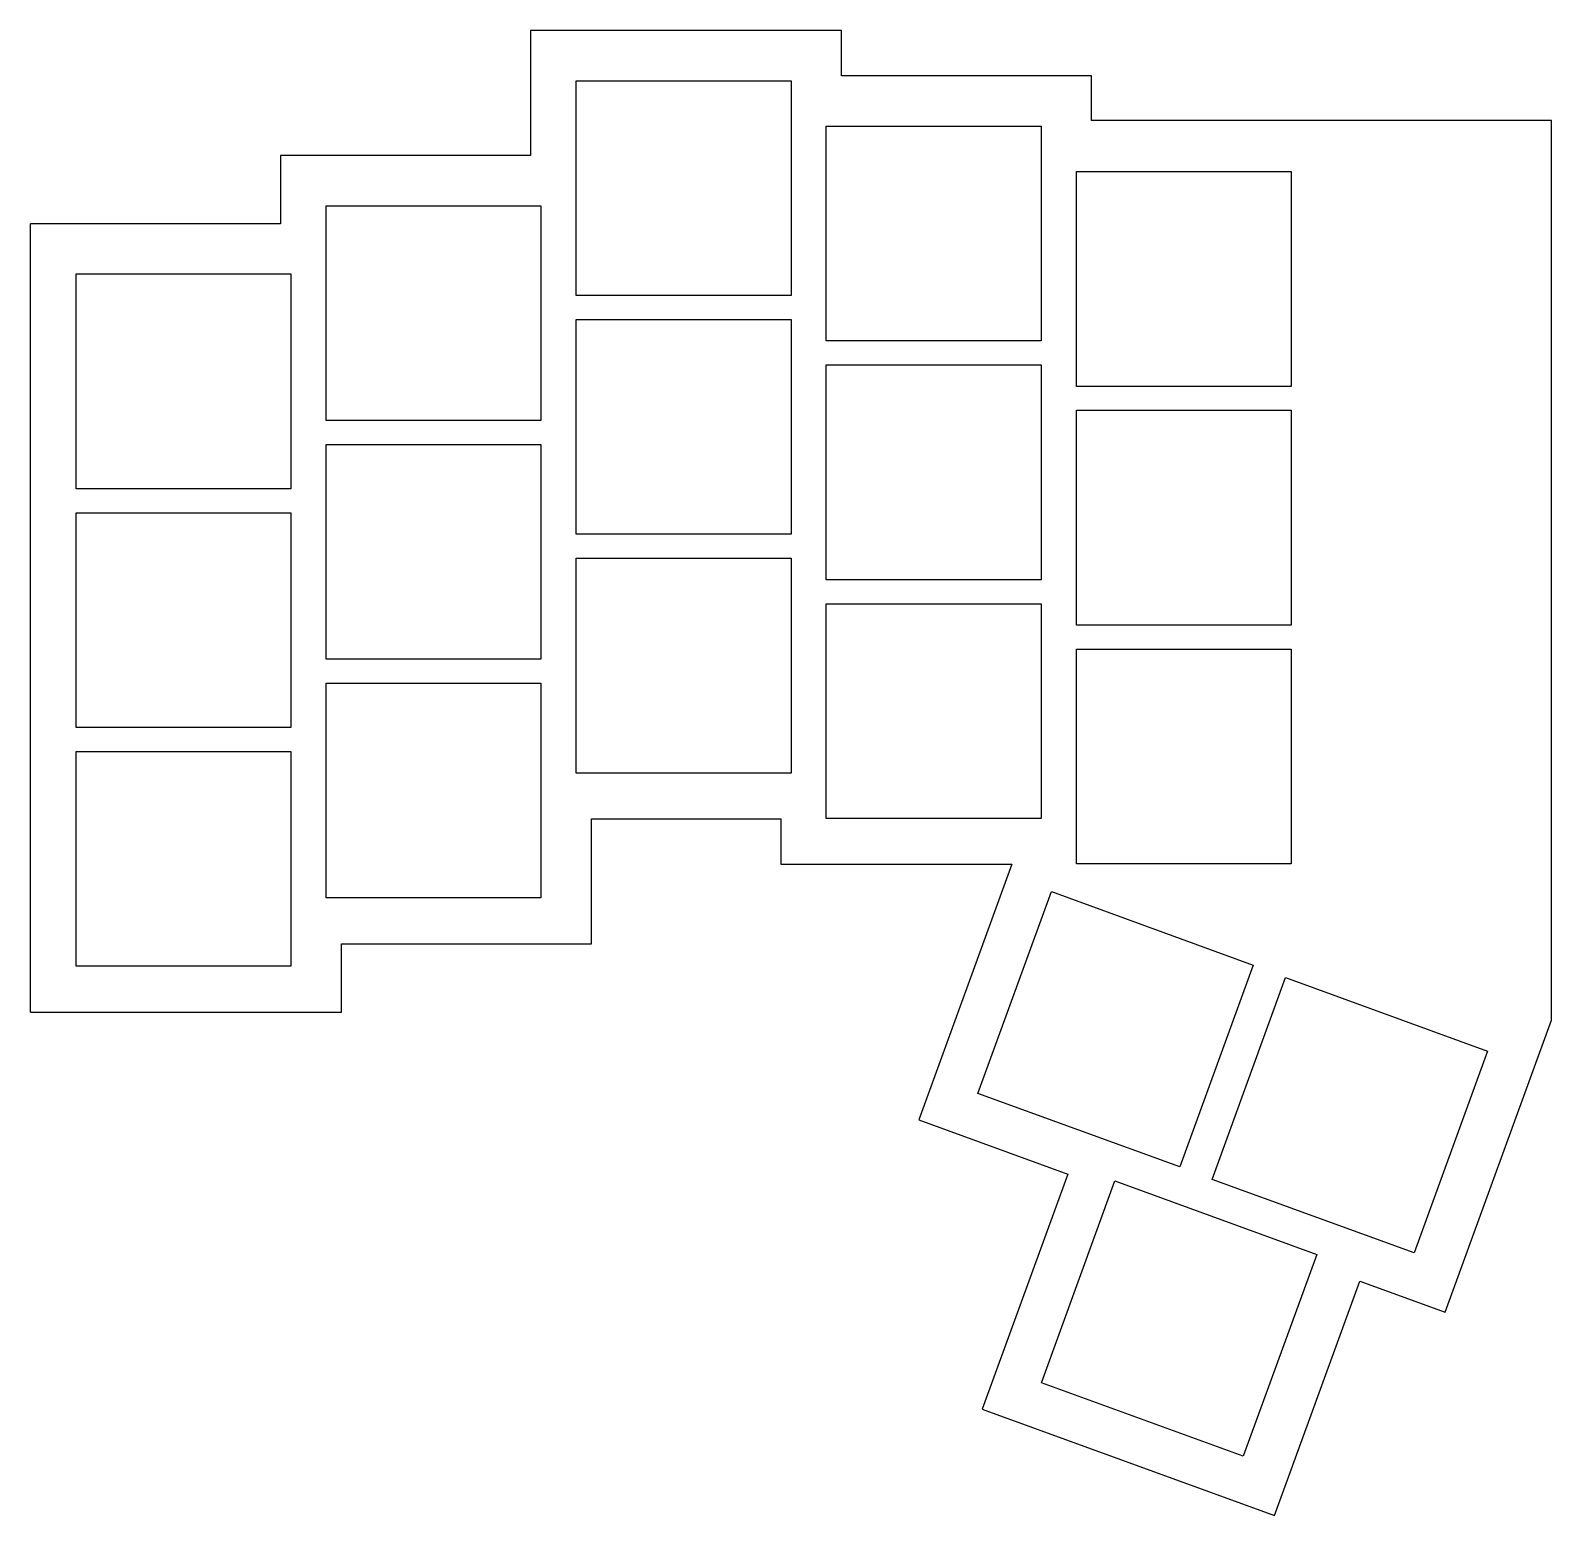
# Model space of a CAD drawing. Header units: millimetres. Extents: x 209 to 337, y -7 to 118.
import ezdxf

# ---------------------------------------------------------------- set-up
doc = ezdxf.new("R2010")
doc.units = ezdxf.units.MM
doc.layers.get('0').update_dxf_attribs({"linetype": 'CONTINUOUS', "lineweight": 25, "true_color": 0xffffff})

# ---------------------------------------------------------------- blocks, each defined once
blk = doc.blocks.new('keys')
for p, q in [((37.91, 117.63), (55.91, 117.63)), ((37.91, 99.63), (37.91, 117.63)), ((55.91, 117.63), (55.91, 99.63)), ((58.86, 113.82), (76.86, 113.82)), ((58.86, 95.82), (58.86, 113.82)), ((76.86, 113.82), (76.86, 95.82)), ((79.82, 110.01), (97.82, 110.01)), ((79.82, 92.01), (79.82, 110.01)), ((97.82, 110.01), (97.82, 92.01)), ((16.95, 107.15), (34.95, 107.15)), ((16.95, 89.15), (16.95, 107.15)), ((34.95, 107.15), (34.95, 89.15)), ((-4, 101.44), (14, 101.44)), ((-4, 83.44), (-4, 101.44)), ((14, 101.44), (14, 83.44)), ((55.91, 99.63), (37.91, 99.63)), ((37.91, 97.63), (55.91, 97.63)), ((37.91, 79.63), (37.91, 97.63)), ((55.91, 97.63), (55.91, 79.63)), ((76.86, 95.82), (58.86, 95.82)), ((58.86, 93.82), (76.86, 93.82)), ((58.86, 75.82), (58.86, 93.82)), ((76.86, 93.82), (76.86, 75.82)), ((97.82, 92.01), (79.82, 92.01)), ((79.82, 90.01), (97.82, 90.01)), ((79.82, 72.01), (79.82, 90.01)), ((97.82, 90.01), (97.82, 72.01)), ((34.95, 89.15), (16.95, 89.15)), ((16.95, 87.15), (34.95, 87.15)), ((16.95, 69.15), (16.95, 87.15)), ((34.95, 87.15), (34.95, 69.15)), ((14, 83.44), (-4, 83.44)), ((-4, 81.43), (14, 81.43)), ((-4, 63.43), (-4, 81.43)), ((14, 81.43), (14, 63.43)), ((55.91, 79.63), (37.91, 79.63)), ((37.91, 77.62), (55.91, 77.62)), ((37.91, 59.62), (37.91, 77.62)), ((55.91, 77.62), (55.91, 59.62)), ((76.86, 75.82), (58.86, 75.82)), ((58.86, 73.81), (76.86, 73.81)), ((58.86, 55.81), (58.86, 73.81)), ((76.86, 73.81), (76.86, 55.81)), ((97.82, 72.01), (79.82, 72.01)), ((34.95, 69.15), (16.95, 69.15)), ((79.82, 70), (97.82, 70)), ((79.82, 52), (79.82, 70)), ((97.82, 70), (97.82, 52)), ((16.95, 67.15), (34.95, 67.15)), ((16.95, 49.15), (16.95, 67.15)), ((34.95, 67.15), (34.95, 49.15)), ((14, 63.43), (-4, 63.43)), ((-4, 61.43), (14, 61.43)), ((-4, 43.43), (-4, 61.43)), ((14, 61.43), (14, 43.43)), ((55.91, 59.62), (37.91, 59.62)), ((76.86, 55.81), (58.86, 55.81)), ((97.82, 52), (79.82, 52)), ((34.95, 49.15), (16.95, 49.15)), ((71.57, 32.76), (77.73, 49.68)), ((77.73, 49.68), (94.64, 43.52)), ((14, 43.43), (-4, 43.43)), ((94.64, 43.52), (88.48, 26.61)), ((91.2, 25.57), (97.35, 42.48)), ((97.35, 42.48), (114.27, 36.32)), ((114.27, 36.32), (108.11, 19.41)), ((88.48, 26.61), (71.57, 32.76)), ((108.11, 19.41), (91.2, 25.57)), ((76.89, 8.53), (83.04, 25.44)), ((83.04, 25.44), (99.96, 19.29)), ((99.96, 19.29), (93.8, 2.37)), ((93.8, 2.37), (76.89, 8.53))]:
    blk.add_line(p, q)

msp = doc.modelspace()

# ---------------------------------------------------------------- linework, layer by layer
for p, q in [((277.39, 117.8), (251.34, 117.8)), ((251.34, 117.8), (251.34, 107.32)), ((277.39, 113.99), (277.39, 117.8)), ((298.34, 113.99), (277.39, 113.99)), ((298.34, 110.25), (298.34, 113.99)), ((336.88, 110.25), (298.34, 110.25)), ((336.88, 34.88), (336.88, 110.25)), ((251.34, 107.32), (230.38, 107.32)), ((230.38, 107.32), (230.38, 101.61)), ((209.43, 35.55), (209.43, 101.61)), ((230.38, 101.61), (209.43, 101.61)), ((256.43, 41.27), (256.43, 51.75)), ((256.43, 51.75), (272.29, 51.75)), ((272.29, 51.75), (272.29, 47.94)), ((272.29, 47.94), (291.66, 47.94)), ((291.66, 47.94), (283.87, 26.51)), ((235.48, 35.55), (235.48, 41.27)), ((235.48, 41.27), (256.43, 41.27)), ((209.43, 35.55), (235.48, 35.55)), ((327.97, 10.4), (336.88, 34.88)), ((283.87, 26.51), (296.35, 21.96)), ((296.35, 21.96), (289.18, 2.27)), ((313.66, -6.64), (320.81, 13.01)), ((320.81, 13.01), (327.97, 10.4)), ((289.18, 2.27), (313.66, -6.64))]:
    msp.add_line(p, q)

# ---------------------------------------------------------------- block references
msp.add_blockref('keys', (217.25, -4.04))

doc.saveas('drawing.dxf')
